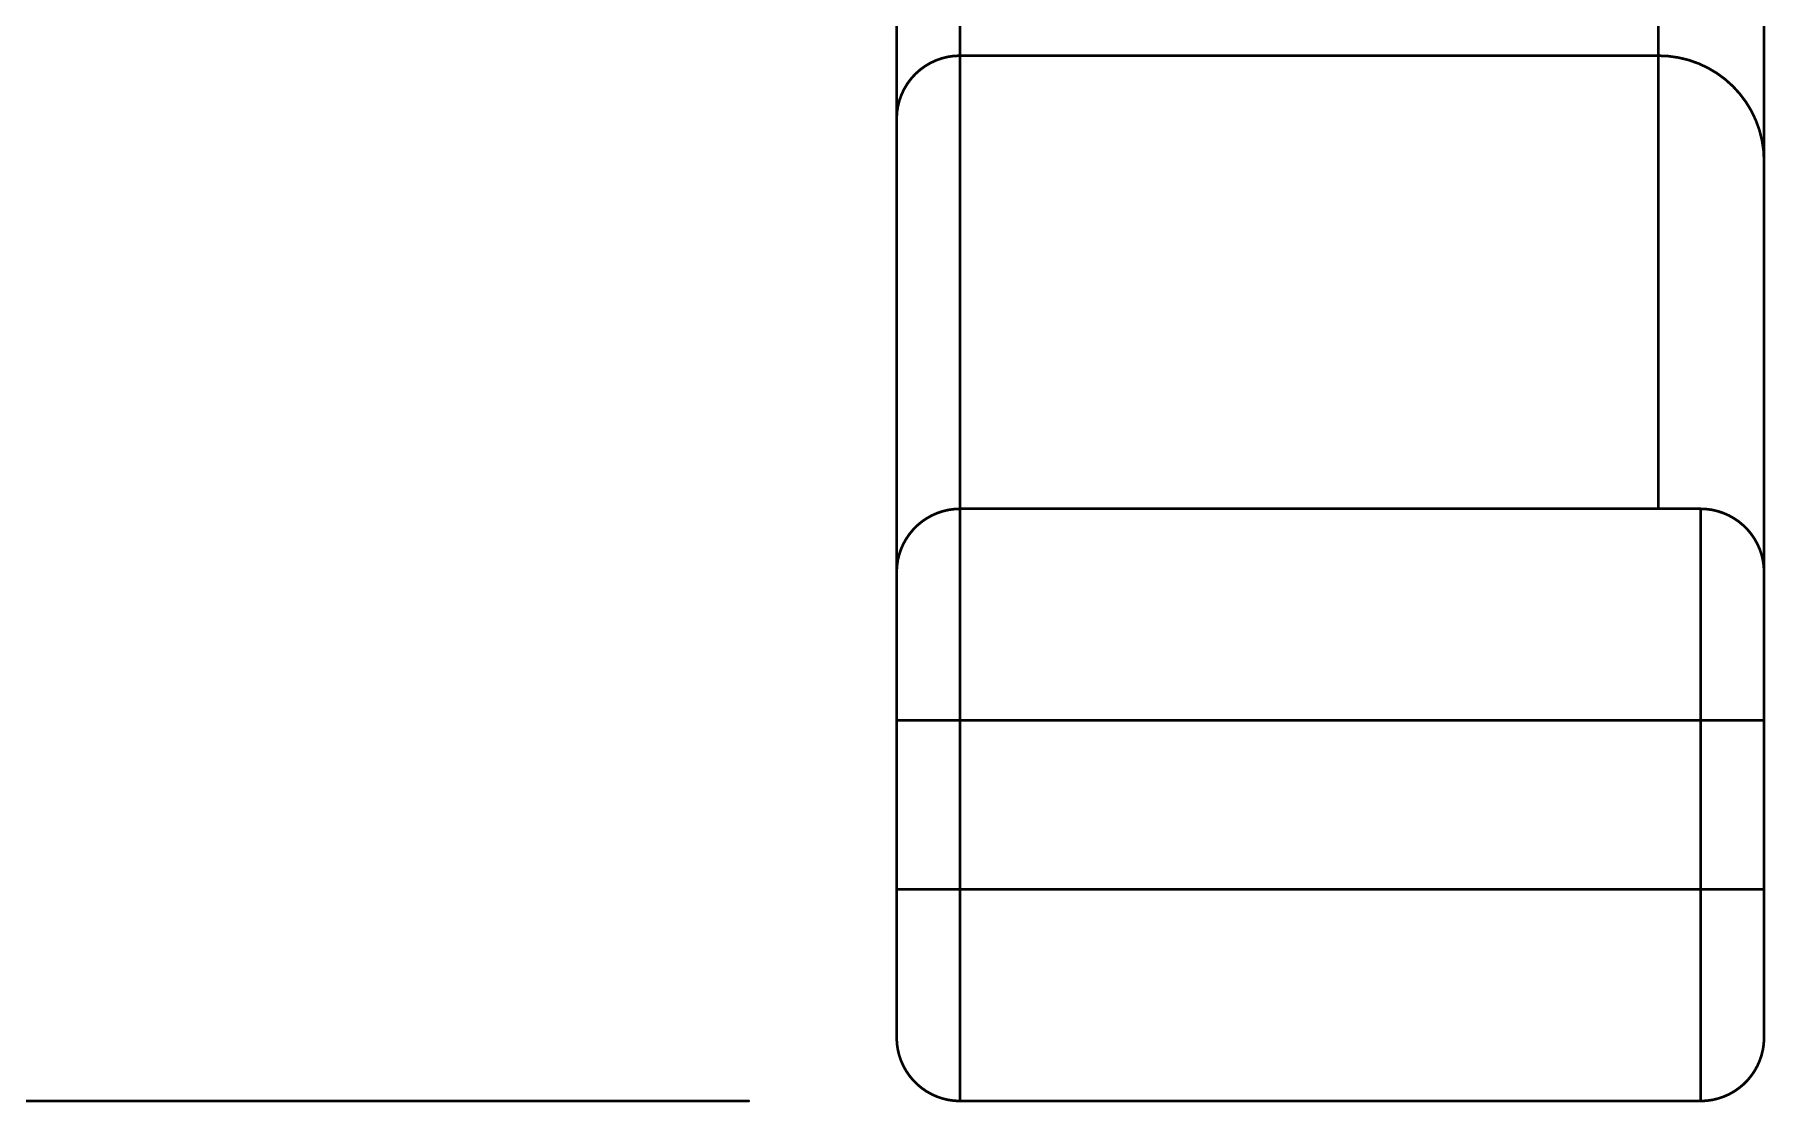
# Model space of a CAD drawing. Header units: inches. Extents: x 0 to 35.2, y -0.7 to 15.9.
# Drawn here: x 33.5913 to 33.9134, y 4.7714 to 4.97 of the extents above; entities that cross this region are included whole.
import ezdxf

# ---------------------------------------------------------------- set-up
doc = ezdxf.new("R2010")
doc.units = ezdxf.units.IN
doc.header["$MEASUREMENT"] = 0
doc.layers.add('Board Outline', color=216, linetype='Continuous')
doc.layers.add('Dimensions', color=6, linetype='Continuous')

msp = doc.modelspace()

# ---------------------------------------------------------------- linework, layer by layer
at = {"layer": 'Board Outline'}
msp.add_lwpolyline([(33.26944, 4.77169, 0.0005, 0.0005, 0), (33.72415, 4.77169, 0.0005, 0.0005, 0)], format="xyseb", dxfattribs=at)
msp.add_lwpolyline([(33.72403, 4.77169, 0.00025, 0.00025, 1), (33.72428, 4.77169, 0.00025, 0.00025, 1)], format="xyseb", close=True, dxfattribs=at)
at = {"layer": 'Dimensions'}
for points in [[(33.91313, 4.94661, 0.0005, 0.0005, 0), (33.91313, 4.99364, 0.0005, 0.0005, 0)], [(33.75171, 4.95442, 0.0005, 0.0005, 0), (33.75171, 4.98577, 0.0005, 0.0005, 0)], [(33.76352, 4.96612, 0.0005, 0.0005, 0), (33.76352, 4.97396, 0.0005, 0.0005, 0)], [(33.89344, 4.96612, 0.0005, 0.0005, 0), (33.89344, 4.97396, 0.0005, 0.0005, 0)], [(33.75171, 4.95442, 0.0005, 0.0005, -0.414201), (33.76352, 4.96612, 0.0005, 0.0005, 0)], [(33.76352, 4.96612, 0.0005, 0.0005, 0), (33.89344, 4.96612, 0.0005, 0.0005, 0)], [(33.76352, 4.88184, 0.0005, 0.0005, 0), (33.76352, 4.96612, 0.0005, 0.0005, 0)], [(33.89344, 4.88184, 0.0005, 0.0005, 0), (33.89344, 4.96612, 0.0005, 0.0005, 0)], [(33.89344, 4.96612, 0.0005, 0.0005, -0.414201), (33.91313, 4.94661, 0.0005, 0.0005, 0)], [(33.75171, 4.87003, 0.0005, 0.0005, 0), (33.75171, 4.95442, 0.0005, 0.0005, 0)], [(33.91313, 4.87003, 0.0005, 0.0005, 0), (33.91313, 4.94661, 0.0005, 0.0005, 0)], [(33.75171, 4.87003, 0.0005, 0.0005, -0.414214), (33.76352, 4.88184, 0.0005, 0.0005, 0)], [(33.76352, 4.84247, 0.0005, 0.0005, 0), (33.76352, 4.88184, 0.0005, 0.0005, 0)], [(33.76352, 4.88184, 0.0005, 0.0005, 0), (33.90132, 4.88184, 0.0005, 0.0005, 0)], [(33.90132, 4.84247, 0.0005, 0.0005, 0), (33.90132, 4.88184, 0.0005, 0.0005, 0)], [(33.90132, 4.88184, 0.0005, 0.0005, -0.414214), (33.91313, 4.87003, 0.0005, 0.0005, 0)], [(33.75171, 4.84247, 0.0005, 0.0005, 0), (33.75171, 4.87003, 0.0005, 0.0005, 0)], [(33.91313, 4.84247, 0.0005, 0.0005, 0), (33.91313, 4.87003, 0.0005, 0.0005, 0)], [(33.75171, 4.84247, 0.0005, 0.0005, 0), (33.76352, 4.84247, 0.0005, 0.0005, 0)], [(33.75171, 4.81106, 0.0005, 0.0005, 0), (33.75171, 4.84247, 0.0005, 0.0005, 0)], [(33.76352, 4.81106, 0.0005, 0.0005, 0), (33.76352, 4.84247, 0.0005, 0.0005, 0)], [(33.76352, 4.84247, 0.0005, 0.0005, 0), (33.90132, 4.84247, 0.0005, 0.0005, 0)], [(33.90132, 4.81106, 0.0005, 0.0005, 0), (33.90132, 4.84247, 0.0005, 0.0005, 0)], [(33.90132, 4.84247, 0.0005, 0.0005, 0), (33.91313, 4.84247, 0.0005, 0.0005, 0)], [(33.91313, 4.81106, 0.0005, 0.0005, 0), (33.91313, 4.84247, 0.0005, 0.0005, 0)], [(33.75171, 4.81106, 0.0005, 0.0005, 0), (33.76352, 4.81106, 0.0005, 0.0005, 0)], [(33.75171, 4.7835, 0.0005, 0.0005, 0), (33.75171, 4.81106, 0.0005, 0.0005, 0)], [(33.76352, 4.81106, 0.0005, 0.0005, 0), (33.90132, 4.81106, 0.0005, 0.0005, 0)], [(33.76352, 4.77169, 0.0005, 0.0005, 0), (33.76352, 4.81106, 0.0005, 0.0005, 0)], [(33.90132, 4.81106, 0.0005, 0.0005, 0), (33.91313, 4.81106, 0.0005, 0.0005, 0)], [(33.90132, 4.77169, 0.0005, 0.0005, 0), (33.90132, 4.81106, 0.0005, 0.0005, 0)], [(33.91313, 4.7835, 0.0005, 0.0005, 0), (33.91313, 4.81106, 0.0005, 0.0005, 0)], [(33.76352, 4.77169, 0.0005, 0.0005, -0.414214), (33.75171, 4.7835, 0.0005, 0.0005, 0)], [(33.91313, 4.7835, 0.0005, 0.0005, -0.414214), (33.90132, 4.77169, 0.0005, 0.0005, 0)], [(33.76352, 4.77169, 0.0005, 0.0005, 0), (33.90132, 4.77169, 0.0005, 0.0005, 0)]]:
    msp.add_lwpolyline(points, format="xyseb", dxfattribs=at)
for points in [[(33.7634, 4.96612, 0.00025, 0.00025, 1), (33.76365, 4.96612, 0.00025, 0.00025, 1)], [(33.7634, 4.96612, 0.00025, 0.00025, 1), (33.76365, 4.96612, 0.00025, 0.00025, 1)], [(33.7634, 4.96612, 0.00025, 0.00025, 1), (33.76365, 4.96612, 0.00025, 0.00025, 1)], [(33.7634, 4.96612, 0.00025, 0.00025, 1), (33.76365, 4.96612, 0.00025, 0.00025, 1)], [(33.89332, 4.96612, 0.00025, 0.00025, 1), (33.89357, 4.96612, 0.00025, 0.00025, 1)], [(33.89332, 4.96612, 0.00025, 0.00025, 1), (33.89357, 4.96612, 0.00025, 0.00025, 1)], [(33.89332, 4.96612, 0.00025, 0.00025, 1), (33.89357, 4.96612, 0.00025, 0.00025, 1)], [(33.89332, 4.96612, 0.00025, 0.00025, 1), (33.89357, 4.96612, 0.00025, 0.00025, 1)], [(33.75159, 4.95442, 0.00025, 0.00025, 1), (33.75184, 4.95442, 0.00025, 0.00025, 1)], [(33.75159, 4.95442, 0.00025, 0.00025, 1), (33.75184, 4.95442, 0.00025, 0.00025, 1)], [(33.75159, 4.95442, 0.00025, 0.00025, 1), (33.75184, 4.95442, 0.00025, 0.00025, 1)], [(33.913, 4.94661, 0.00025, 0.00025, 1), (33.91325, 4.94661, 0.00025, 0.00025, 1)], [(33.913, 4.94661, 0.00025, 0.00025, 1), (33.91325, 4.94661, 0.00025, 0.00025, 1)], [(33.913, 4.94661, 0.00025, 0.00025, 1), (33.91325, 4.94661, 0.00025, 0.00025, 1)], [(33.7634, 4.88184, 0.00025, 0.00025, 1), (33.76365, 4.88184, 0.00025, 0.00025, 1)], [(33.7634, 4.88184, 0.00025, 0.00025, 1), (33.76365, 4.88184, 0.00025, 0.00025, 1)], [(33.7634, 4.88184, 0.00025, 0.00025, 1), (33.76365, 4.88184, 0.00025, 0.00025, 1)], [(33.7634, 4.88184, 0.00025, 0.00025, 1), (33.76365, 4.88184, 0.00025, 0.00025, 1)], [(33.89332, 4.88184, 0.00025, 0.00025, 1), (33.89357, 4.88184, 0.00025, 0.00025, 1)], [(33.90119, 4.88184, 0.00025, 0.00025, 1), (33.90144, 4.88184, 0.00025, 0.00025, 1)], [(33.90119, 4.88184, 0.00025, 0.00025, 1), (33.90144, 4.88184, 0.00025, 0.00025, 1)], [(33.90119, 4.88184, 0.00025, 0.00025, 1), (33.90144, 4.88184, 0.00025, 0.00025, 1)], [(33.75159, 4.87003, 0.00025, 0.00025, 1), (33.75184, 4.87003, 0.00025, 0.00025, 1)], [(33.75159, 4.87003, 0.00025, 0.00025, 1), (33.75184, 4.87003, 0.00025, 0.00025, 1)], [(33.75159, 4.87003, 0.00025, 0.00025, 1), (33.75184, 4.87003, 0.00025, 0.00025, 1)], [(33.913, 4.87003, 0.00025, 0.00025, 1), (33.91325, 4.87003, 0.00025, 0.00025, 1)], [(33.913, 4.87003, 0.00025, 0.00025, 1), (33.91325, 4.87003, 0.00025, 0.00025, 1)], [(33.913, 4.87003, 0.00025, 0.00025, 1), (33.91325, 4.87003, 0.00025, 0.00025, 1)], [(33.75159, 4.84247, 0.00025, 0.00025, 1), (33.75184, 4.84247, 0.00025, 0.00025, 1)], [(33.75159, 4.84247, 0.00025, 0.00025, 1), (33.75184, 4.84247, 0.00025, 0.00025, 1)], [(33.75159, 4.84247, 0.00025, 0.00025, 1), (33.75184, 4.84247, 0.00025, 0.00025, 1)], [(33.7634, 4.84247, 0.00025, 0.00025, 1), (33.76365, 4.84247, 0.00025, 0.00025, 1)], [(33.7634, 4.84247, 0.00025, 0.00025, 1), (33.76365, 4.84247, 0.00025, 0.00025, 1)], [(33.7634, 4.84247, 0.00025, 0.00025, 1), (33.76365, 4.84247, 0.00025, 0.00025, 1)], [(33.7634, 4.84247, 0.00025, 0.00025, 1), (33.76365, 4.84247, 0.00025, 0.00025, 1)], [(33.90119, 4.84247, 0.00025, 0.00025, 1), (33.90144, 4.84247, 0.00025, 0.00025, 1)], [(33.90119, 4.84247, 0.00025, 0.00025, 1), (33.90144, 4.84247, 0.00025, 0.00025, 1)], [(33.90119, 4.84247, 0.00025, 0.00025, 1), (33.90144, 4.84247, 0.00025, 0.00025, 1)], [(33.90119, 4.84247, 0.00025, 0.00025, 1), (33.90144, 4.84247, 0.00025, 0.00025, 1)], [(33.913, 4.84247, 0.00025, 0.00025, 1), (33.91325, 4.84247, 0.00025, 0.00025, 1)], [(33.913, 4.84247, 0.00025, 0.00025, 1), (33.91325, 4.84247, 0.00025, 0.00025, 1)], [(33.913, 4.84247, 0.00025, 0.00025, 1), (33.91325, 4.84247, 0.00025, 0.00025, 1)], [(33.75159, 4.81106, 0.00025, 0.00025, 1), (33.75184, 4.81106, 0.00025, 0.00025, 1)], [(33.75159, 4.81106, 0.00025, 0.00025, 1), (33.75184, 4.81106, 0.00025, 0.00025, 1)], [(33.75159, 4.81106, 0.00025, 0.00025, 1), (33.75184, 4.81106, 0.00025, 0.00025, 1)], [(33.7634, 4.81106, 0.00025, 0.00025, 1), (33.76365, 4.81106, 0.00025, 0.00025, 1)], [(33.7634, 4.81106, 0.00025, 0.00025, 1), (33.76365, 4.81106, 0.00025, 0.00025, 1)], [(33.7634, 4.81106, 0.00025, 0.00025, 1), (33.76365, 4.81106, 0.00025, 0.00025, 1)], [(33.7634, 4.81106, 0.00025, 0.00025, 1), (33.76365, 4.81106, 0.00025, 0.00025, 1)], [(33.90119, 4.81106, 0.00025, 0.00025, 1), (33.90144, 4.81106, 0.00025, 0.00025, 1)], [(33.90119, 4.81106, 0.00025, 0.00025, 1), (33.90144, 4.81106, 0.00025, 0.00025, 1)], [(33.90119, 4.81106, 0.00025, 0.00025, 1), (33.90144, 4.81106, 0.00025, 0.00025, 1)], [(33.90119, 4.81106, 0.00025, 0.00025, 1), (33.90144, 4.81106, 0.00025, 0.00025, 1)], [(33.913, 4.81106, 0.00025, 0.00025, 1), (33.91325, 4.81106, 0.00025, 0.00025, 1)], [(33.913, 4.81106, 0.00025, 0.00025, 1), (33.91325, 4.81106, 0.00025, 0.00025, 1)], [(33.913, 4.81106, 0.00025, 0.00025, 1), (33.91325, 4.81106, 0.00025, 0.00025, 1)], [(33.75159, 4.7835, 0.00025, 0.00025, 1), (33.75184, 4.7835, 0.00025, 0.00025, 1)], [(33.75159, 4.7835, 0.00025, 0.00025, 1), (33.75184, 4.7835, 0.00025, 0.00025, 1)], [(33.913, 4.7835, 0.00025, 0.00025, 1), (33.91325, 4.7835, 0.00025, 0.00025, 1)], [(33.913, 4.7835, 0.00025, 0.00025, 1), (33.91325, 4.7835, 0.00025, 0.00025, 1)], [(33.7634, 4.77169, 0.00025, 0.00025, 1), (33.76365, 4.77169, 0.00025, 0.00025, 1)], [(33.7634, 4.77169, 0.00025, 0.00025, 1), (33.76365, 4.77169, 0.00025, 0.00025, 1)], [(33.7634, 4.77169, 0.00025, 0.00025, 1), (33.76365, 4.77169, 0.00025, 0.00025, 1)], [(33.90119, 4.77169, 0.00025, 0.00025, 1), (33.90144, 4.77169, 0.00025, 0.00025, 1)], [(33.90119, 4.77169, 0.00025, 0.00025, 1), (33.90144, 4.77169, 0.00025, 0.00025, 1)], [(33.90119, 4.77169, 0.00025, 0.00025, 1), (33.90144, 4.77169, 0.00025, 0.00025, 1)]]:
    msp.add_lwpolyline(points, format="xyseb", close=True, dxfattribs=at)

doc.saveas('drawing.dxf')
